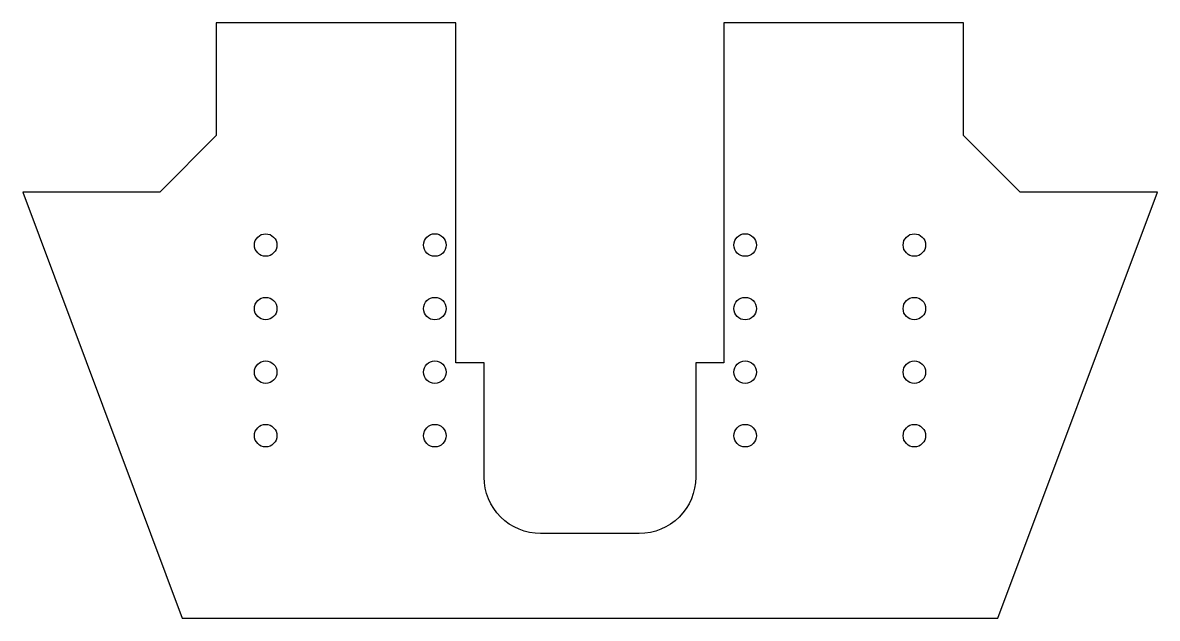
# Model space of a CAD drawing. Header units: inches. Extents: x -4 to 6, y -5.8 to -0.5.
import ezdxf

# ---------------------------------------------------------------- set-up
doc = ezdxf.new("R2010")
doc.units = ezdxf.units.IN
doc.layers.get('0').update_dxf_attribs({"linetype": 'CONTINUOUS'})

msp = doc.modelspace()

# ---------------------------------------------------------------- linework, layer by layer
msp.add_lwpolyline([(1.936, -3.539), (1.936, -4.55, -0.414214), (1.436, -5.05), (0.561, -5.05, -0.414214), (0.061, -4.55), (0.061, -3.539), (-0.189, -3.539), (-0.189, -0.526), (-2.314, -0.526), (-2.314, -1.526), (-2.814, -2.026), (-4.03, -2.026), (-2.615, -5.8), (4.613, -5.8), (6.028, -2.026), (4.811, -2.026), (4.311, -1.526), (4.311, -0.526), (2.186, -0.526), (2.186, -3.539)], format="xyb", close=True)
for centre, radius in [((-1.876, -2.495), 0.0997), ((-0.376, -2.495), 0.0998), ((2.374, -2.495), 0.0998), ((3.874, -2.495), 0.0997), ((-1.876, -3.058), 0.0997), ((-0.376, -3.058), 0.0998), ((2.374, -3.058), 0.0998), ((3.874, -3.058), 0.0997), ((-1.876, -3.62), 0.0997), ((-0.376, -3.62), 0.0998), ((2.374, -3.62), 0.0998), ((3.874, -3.62), 0.0997), ((-1.876, -4.183), 0.0997), ((-0.376, -4.183), 0.0998), ((2.374, -4.183), 0.0998), ((3.874, -4.183), 0.0997)]:
    msp.add_circle(centre, radius)

doc.saveas('drawing.dxf')
